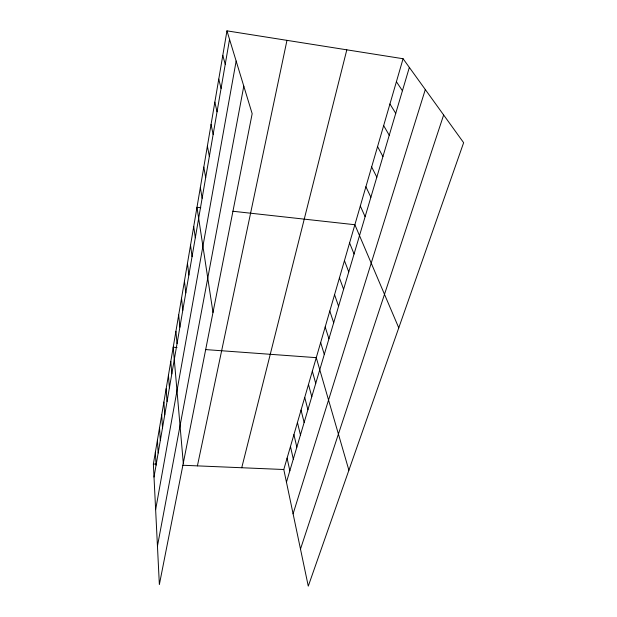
<?xml version="1.0" encoding="UTF-8"?>
<svg xmlns="http://www.w3.org/2000/svg" width="617" height="617" viewBox="0 0 617 617"><rect width="100%" height="100%" fill="white"/><g stroke="black" fill="none" stroke-linecap="round" stroke-linejoin="round"><path stroke-width="0.93" d="M226.963 30.85L252.168 113.69L159.363 584.561L153.363 464.015L226.963 30.85L403.078 58.731L463.637 142.697L308.276 586.15L283.789 469.514L403.078 58.731M154.011 477.057L229.547 39.341M155.638 509.673L236.149 61.052M157.451 546.099L243.792 86.149M197.409 465.874L286.967 40.352M241.741 467.74L346.816 49.823M286.45 482.193L409.349 67.415M293.09 513.83L425.306 89.542M300.487 549.061L443.646 114.978M153.363 464.015L156.14 464.131M182.84 465.257L283.789 469.514M177.04 347.494L173.207 347.217L183.295 463.151M205.631 349.584L316.266 357.659L348.89 470.223M200.787 207.705L196.985 207.289L212.996 312.441M232.887 211.253L354.875 224.727L398.767 327.858M396.407 81.706L402.431 90.745M389.936 103.988L395.736 113.351M383.658 125.606L389.242 135.27M377.565 146.584L382.941 156.541M371.65 166.968L376.825 177.179M365.896 186.766L370.886 197.224M360.313 206.016L365.117 216.69M349.592 242.928L354.058 254.011M344.448 260.644L348.759 271.904M339.435 277.889L343.6 289.311M334.561 294.679L338.579 306.256M329.81 311.037L333.689 322.753M325.182 326.971L328.93 338.818M320.67 342.512L324.287 354.474M312.333 371.21L315.727 383.381M222.799 55.383L225.244 64.276M308.485 384.453L311.778 396.708M304.729 397.41L307.914 409.742M218.765 79.138L221.079 88.416M301.042 410.081L304.142 422.483M297.448 422.483L300.448 434.954M293.923 434.615L296.831 447.148M214.847 102.16L217.045 111.785M290.468 446.492L293.299 459.079M287.098 458.123L289.836 470.756M211.06 124.472L213.143 134.421M207.381 146.113L209.356 156.363M203.811 167.107L205.685 177.634M200.348 187.491L202.121 198.281M193.715 226.516L195.311 237.761M190.545 245.211L192.049 256.657M187.452 263.39L188.879 275.02M184.452 281.067L185.794 292.874M181.529 298.273L182.802 310.235M178.683 315.017L179.886 327.126M175.907 331.329L177.048 343.569M170.801 361.408L171.819 373.879M168.441 375.275L169.405 387.838M166.143 388.818L167.053 401.474M163.891 402.06L164.754 414.794M161.693 415.002L162.51 427.812M159.541 427.666L160.312 440.546M157.435 440.044L158.168 452.986M155.376 452.161L156.07 465.156"/></g></svg>
